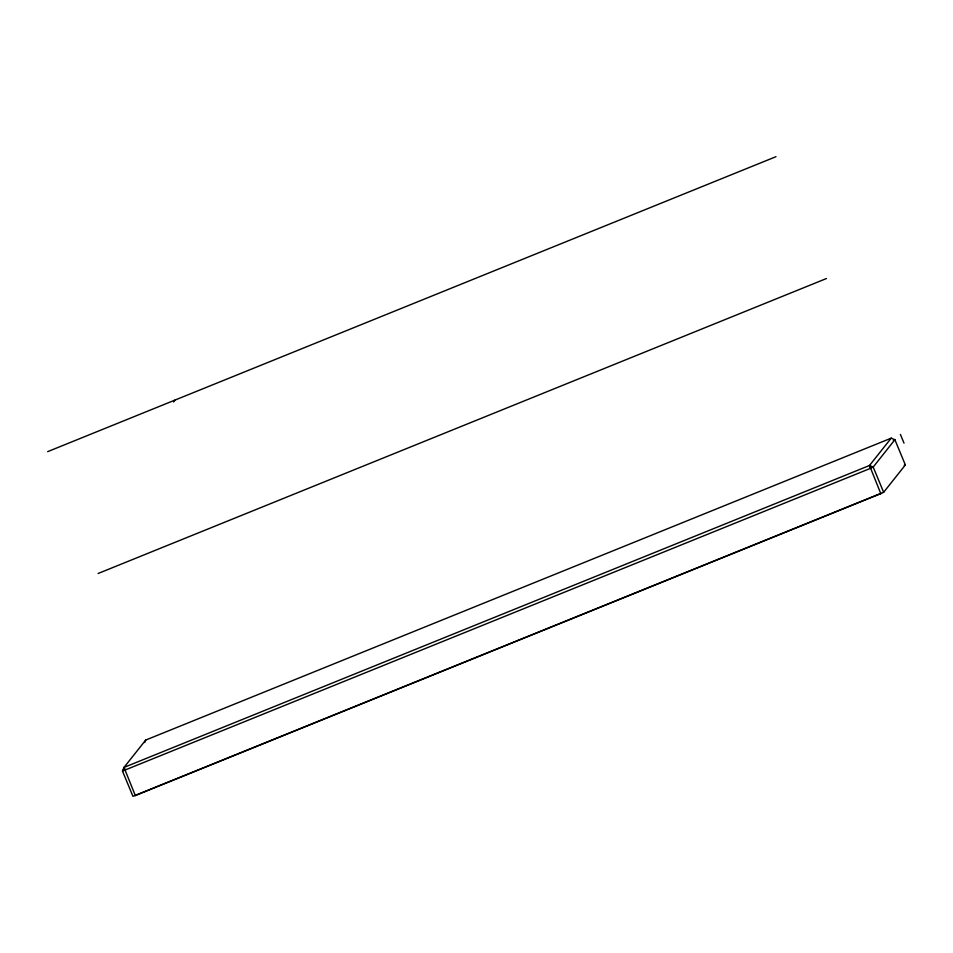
<?xml version="1.0" encoding="UTF-8"?>
<svg xmlns="http://www.w3.org/2000/svg" width="953" height="953" viewBox="0 0 953 953"><rect width="100%" height="100%" fill="white"/><g stroke="black" fill="none" stroke-linecap="round" stroke-linejoin="round"><path stroke-width="1.43" d="M891.21 438.154L869.505 465.493L124.009 767.415L122.484 771.072L132.943 796.315L135.314 795.564L880.798 493.642L883.645 492.284L905.35 464.945L894.891 439.702L891.21 438.154L145.714 740.064L124.009 767.415L135.314 795.564M144.701 742.506L145.714 740.064M173.637 401.928L175.161 400.01M124.295 768.797L122.484 771.072L870.351 468.411L873.198 467.053L894.891 439.702L893.271 440.226M47.65 451.651L775.98 156.685M98.111 573.492L826.454 278.526M135.552 795.255L881.037 493.344M904.171 465.314L905.35 464.945M880.798 493.642L869.505 465.493L873.198 467.053L883.645 492.284M900.406 434.425L904.016 443.121M869.505 465.493L870.601 468.149M124.009 767.415L125.105 770.06"/></g></svg>
